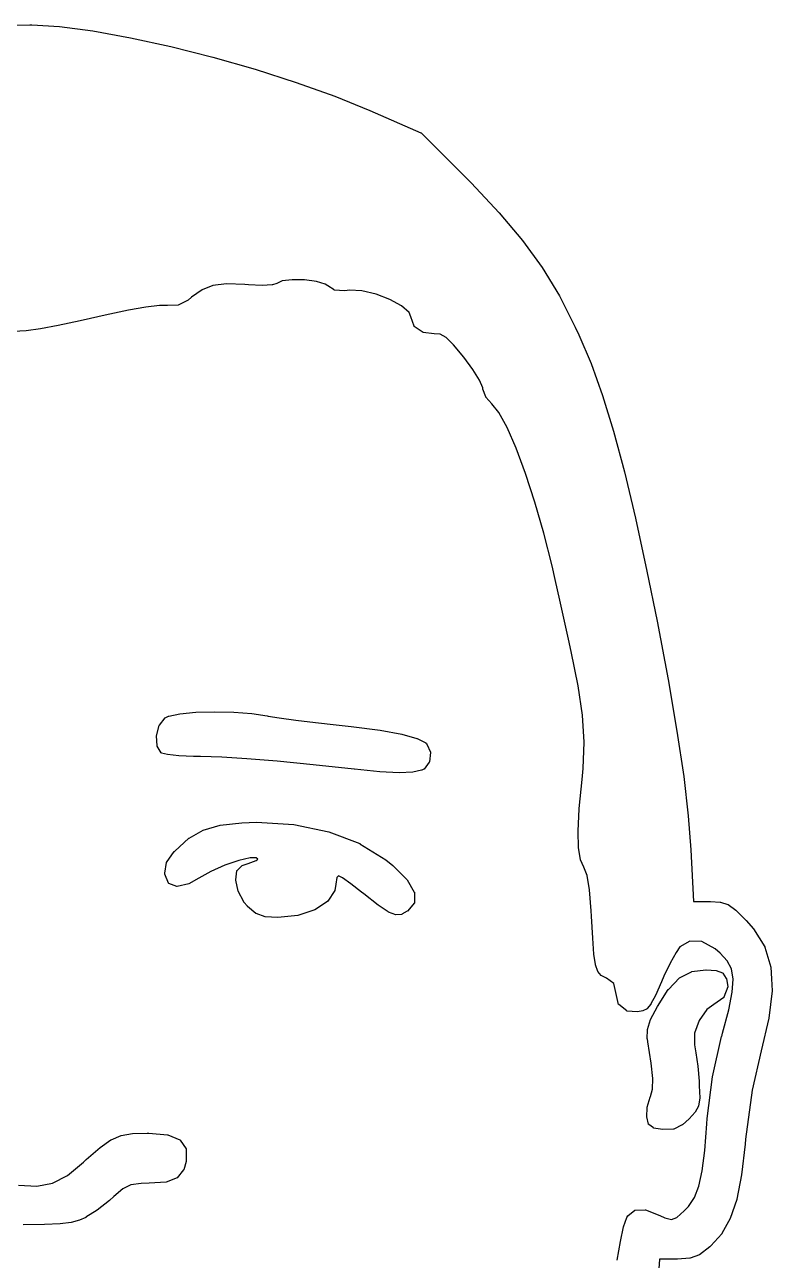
# Model space of a CAD drawing. Extents: x 42 to 258, y -102 to -28.
# Drawn here: x 181.11 to 189.45, y -84.22 to -70.44 of the extents above; entities that cross this region are included whole.
import ezdxf

# ---------------------------------------------------------------- set-up
doc = ezdxf.new("R2010")
doc.units = 0
doc.header["$MEASUREMENT"] = 0
doc.layers.add('BLACK', color=7, linetype='CONTINUOUS')

msp = doc.modelspace()

# ---------------------------------------------------------------- linework, layer by layer
at = {"layer": 'Black'}
for p, q in [((180.833, -70.4456), (181.164, -70.4377)), ((181.164, -70.4377), (181.164, -70.4377)), ((181.164, -70.4377), (181.164, -70.4377)), ((181.164, -70.4377), (181.186, -70.4378)), ((181.186, -70.4378), (181.186, -70.4378)), ((181.186, -70.4378), (181.186, -70.4378)), ((181.186, -70.4378), (181.496, -70.4569)), ((181.496, -70.4569), (181.496, -70.457)), ((181.496, -70.457), (181.497, -70.4569)), ((181.497, -70.4569), (181.868, -70.5065)), ((181.868, -70.5065), (181.869, -70.5065)), ((181.869, -70.5065), (181.869, -70.5065)), ((181.869, -70.5065), (182.287, -70.5828)), ((182.287, -70.5828), (182.287, -70.5828)), ((182.287, -70.5828), (182.287, -70.5828)), ((182.287, -70.5828), (182.738, -70.6821)), ((182.738, -70.6821), (182.738, -70.6821)), ((182.738, -70.6821), (182.738, -70.6821)), ((182.738, -70.6821), (183.206, -70.8007)), ((183.206, -70.8007), (183.206, -70.8007)), ((183.206, -70.8007), (183.206, -70.8007)), ((183.206, -70.8007), (183.677, -70.9349)), ((183.677, -70.9349), (183.677, -70.9349)), ((183.677, -70.9349), (183.677, -70.9349)), ((183.677, -70.9349), (184.135, -71.0809)), ((184.135, -71.0809), (184.136, -71.081)), ((184.136, -71.081), (184.136, -71.081)), ((184.136, -71.081), (184.567, -71.2351)), ((184.567, -71.2351), (184.567, -71.2352)), ((184.567, -71.2352), (184.567, -71.2352)), ((184.567, -71.2352), (184.958, -71.3938)), ((184.958, -71.3938), (184.958, -71.3939)), ((184.958, -71.3939), (184.958, -71.3939)), ((184.958, -71.3939), (185.528, -71.6436)), ((185.528, -71.6436), (185.528, -71.6436)), ((185.528, -71.6436), (185.528, -71.6436)), ((185.528, -71.6436), (185.529, -71.6441)), ((185.529, -71.6441), (185.529, -71.6445)), ((185.529, -71.6445), (185.529, -71.6446)), ((185.529, -71.6446), (185.529, -71.6446)), ((185.529, -71.6446), (186.017, -72.1319)), ((186.017, -72.1319), (186.017, -72.132)), ((186.017, -72.132), (186.017, -72.132)), ((186.017, -72.132), (186.087, -72.2024)), ((186.087, -72.2024), (186.087, -72.2025)), ((186.087, -72.2025), (186.087, -72.2025)), ((186.087, -72.2025), (186.402, -72.535)), ((186.402, -72.535), (186.402, -72.5351)), ((186.402, -72.5351), (186.402, -72.5352)), ((186.402, -72.5352), (186.662, -72.8436)), ((186.662, -72.8436), (186.662, -72.8437)), ((186.662, -72.8437), (186.662, -72.8439)), ((186.662, -72.8439), (186.881, -73.1466)), ((186.881, -73.1466), (186.881, -73.1468)), ((186.881, -73.1468), (186.881, -73.1469)), ((186.881, -73.1469), (187.072, -73.4625)), ((183.98, -73.2943), (183.921, -73.3233)), ((184.093, -73.282), (183.98, -73.2943)), ((184.23, -73.2849), (184.093, -73.282)), ((184.363, -73.3017), (184.23, -73.2849)), ((184.461, -73.3308), (184.363, -73.3017)), ((183.087, -73.3942), (182.97, -73.4781)), ((183.208, -73.3463), (183.087, -73.3942)), ((183.359, -73.3287), (183.208, -73.3463)), ((183.564, -73.3361), (183.359, -73.3287)), ((183.603, -73.3392), (183.564, -73.3361)), ((183.757, -73.3464), (183.603, -73.3392)), ((183.603, -73.3392), (183.603, -73.3392)), ((183.603, -73.3392), (183.603, -73.3392)), ((183.87, -73.3406), (183.757, -73.3464)), ((183.757, -73.3464), (183.757, -73.3463)), ((183.757, -73.3463), (183.757, -73.3464)), ((183.871, -73.3403), (183.87, -73.3404)), ((183.87, -73.3404), (183.87, -73.3406)), ((183.92, -73.3235), (183.871, -73.3403)), ((183.921, -73.3234), (183.92, -73.3235)), ((183.921, -73.3233), (183.921, -73.3234)), ((184.49, -73.3511), (184.461, -73.3308)), ((184.49, -73.3512), (184.49, -73.3511)), ((184.49, -73.3511), (184.49, -73.3511)), ((184.559, -73.3958), (184.49, -73.3512)), ((184.559, -73.3959), (184.559, -73.3958)), ((184.56, -73.3961), (184.559, -73.3959)), ((184.56, -73.3962), (184.56, -73.3961)), ((184.561, -73.3964), (184.56, -73.3962)), ((184.561, -73.3965), (184.561, -73.3964)), ((184.678, -73.4042), (184.561, -73.3965)), ((184.561, -73.3965), (184.561, -73.3965)), ((184.679, -73.4042), (184.678, -73.4042)), ((184.678, -73.4042), (184.678, -73.4042)), ((184.731, -73.3995), (184.679, -73.4042)), ((184.869, -73.4048), (184.731, -73.3995)), ((185.027, -73.4417), (184.869, -73.4048)), ((185.182, -73.5009), (185.027, -73.4417)), ((182.46, -73.5869), (182.267, -73.6198)), ((182.612, -73.5689), (182.46, -73.5869)), ((182.699, -73.5684), (182.612, -73.5689)), ((182.818, -73.5667), (182.699, -73.5684)), ((182.699, -73.5684), (182.699, -73.5684)), ((182.699, -73.5684), (182.699, -73.5684)), ((182.819, -73.5664), (182.818, -73.5666)), ((182.818, -73.5666), (182.818, -73.5666)), ((182.818, -73.5666), (182.818, -73.5667)), ((182.82, -73.5662), (182.819, -73.5663)), ((182.819, -73.5663), (182.819, -73.5664)), ((182.93, -73.5096), (182.82, -73.5661)), ((182.82, -73.5661), (182.82, -73.5662)), ((182.931, -73.5093), (182.93, -73.5096)), ((182.97, -73.4781), (182.931, -73.5091)), ((182.931, -73.5091), (182.931, -73.5093)), ((185.312, -73.5728), (185.182, -73.5009)), ((185.396, -73.6473), (185.312, -73.5728)), ((187.072, -73.4625), (187.072, -73.4626)), ((187.072, -73.4626), (187.072, -73.4628)), ((187.072, -73.4628), (187.25, -73.8096)), ((182.039, -73.6683), (181.727, -73.7396)), ((182.056, -73.6645), (182.039, -73.6683)), ((182.039, -73.6683), (182.039, -73.6683)), ((182.039, -73.6683), (182.039, -73.6683)), ((182.267, -73.6198), (182.056, -73.6645)), ((185.415, -73.6971), (185.396, -73.6473)), ((185.453, -73.801), (185.415, -73.6971)), ((181.124, -73.8504), (180.984, -73.8578)), ((181.125, -73.8503), (181.124, -73.8504)), ((181.285, -73.8292), (181.125, -73.8503)), ((181.125, -73.8503), (181.125, -73.8503)), ((181.48, -73.7928), (181.285, -73.8292)), ((181.285, -73.8292), (181.285, -73.8292)), ((181.285, -73.8292), (181.285, -73.8292)), ((181.481, -73.7928), (181.48, -73.7928)), ((181.48, -73.7928), (181.48, -73.7928)), ((181.727, -73.7397), (181.481, -73.7928)), ((181.727, -73.7396), (181.727, -73.7396)), ((181.727, -73.7396), (181.727, -73.7397)), ((185.453, -73.8016), (185.453, -73.801)), ((185.453, -73.8022), (185.453, -73.8016)), ((185.453, -73.8024), (185.453, -73.8022)), ((185.453, -73.8025), (185.453, -73.8024)), ((185.454, -73.803), (185.453, -73.8025)), ((185.454, -73.8034), (185.454, -73.803)), ((185.552, -73.8696), (185.454, -73.8034)), ((187.25, -73.8096), (187.25, -73.8097)), ((187.25, -73.8097), (187.25, -73.8098)), ((187.25, -73.8098), (187.29, -73.8949)), ((185.552, -73.8697), (185.552, -73.8696)), ((185.553, -73.8699), (185.552, -73.8697)), ((185.553, -73.8701), (185.553, -73.8699)), ((185.554, -73.8703), (185.553, -73.8701)), ((185.554, -73.8704), (185.554, -73.8703)), ((185.554, -73.8703), (185.554, -73.8703)), ((185.674, -73.8849), (185.554, -73.8704)), ((185.674, -73.885), (185.674, -73.8849)), ((185.674, -73.8849), (185.674, -73.8849)), ((185.742, -73.8906), (185.674, -73.885)), ((185.808, -73.9267), (185.742, -73.8906)), ((185.89, -74.0072), (185.808, -73.9267)), ((187.29, -73.8949), (187.29, -73.895)), ((187.29, -73.895), (187.29, -73.8951)), ((187.29, -73.8951), (187.425, -74.2169)), ((186.005, -74.145), (185.89, -74.0072)), ((186.106, -74.2819), (186.005, -74.145)), ((187.425, -74.2169), (187.425, -74.217)), ((187.425, -74.217), (187.425, -74.2171)), ((187.425, -74.2171), (187.553, -74.5722)), ((186.181, -74.4034), (186.106, -74.2819)), ((186.218, -74.4874), (186.181, -74.4034)), ((186.219, -74.4997), (186.218, -74.4874)), ((186.22, -74.5002), (186.219, -74.4997)), ((186.22, -74.5007), (186.22, -74.5002)), ((186.251, -74.5887), (186.22, -74.5007)), ((186.251, -74.5888), (186.251, -74.5887)), ((186.252, -74.5895), (186.251, -74.5888)), ((186.251, -74.5888), (186.251, -74.5888)), ((186.252, -74.5902), (186.252, -74.5895)), ((186.252, -74.5903), (186.252, -74.5902)), ((186.318, -74.6656), (186.252, -74.5903)), ((186.252, -74.5903), (186.252, -74.5903)), ((186.398, -74.7626), (186.318, -74.6656)), ((187.553, -74.5722), (187.553, -74.5723)), ((187.553, -74.5723), (187.553, -74.5725)), ((187.553, -74.5725), (187.677, -74.9711)), ((186.49, -74.9315), (186.398, -74.7626)), ((186.59, -75.1618), (186.49, -74.9315)), ((187.677, -74.9711), (187.677, -74.9712)), ((187.677, -74.9712), (187.677, -74.9713)), ((187.677, -74.9713), (187.799, -75.4237)), ((186.695, -75.4422), (186.59, -75.1618)), ((186.799, -75.7615), (186.695, -75.4422)), ((187.799, -75.4237), (187.799, -75.4238)), ((187.799, -75.4238), (187.799, -75.4239)), ((187.799, -75.4239), (187.922, -75.9403)), ((186.899, -76.1088), (186.799, -75.7615)), ((187.922, -75.9403), (187.922, -75.9403)), ((187.922, -75.9403), (187.922, -75.9404)), ((187.922, -75.9404), (188.049, -76.5309)), ((186.991, -76.473), (186.899, -76.1088)), ((187.025, -76.6244), (186.991, -76.473)), ((188.049, -76.5309), (188.049, -76.531)), ((188.049, -76.531), (188.049, -76.531)), ((188.049, -76.531), (188.162, -77.0883)), ((187.077, -76.857), (187.025, -76.6244)), ((187.128, -77.0891), (187.077, -76.857)), ((187.077, -76.857), (187.077, -76.857)), ((187.077, -76.857), (187.077, -76.857)), ((187.174, -77.2926), (187.128, -77.0891)), ((187.128, -77.0891), (187.128, -77.0891)), ((187.128, -77.0891), (187.128, -77.0891)), ((188.162, -77.0883), (188.162, -77.0883)), ((188.162, -77.0883), (188.162, -77.0884)), ((188.162, -77.0884), (188.285, -77.7396)), ((187.205, -77.4287), (187.174, -77.2926)), ((187.174, -77.2926), (187.174, -77.2926)), ((187.174, -77.2926), (187.174, -77.2926)), ((187.283, -77.8109), (187.205, -77.4287)), ((187.33, -78.1393), (187.283, -77.8109)), ((188.285, -77.7396), (188.285, -77.7396)), ((188.285, -77.7396), (188.285, -77.7397)), ((188.285, -77.7397), (188.384, -78.3166)), ((182.714, -78.1487), (182.839, -78.1228)), ((182.839, -78.1228), (182.84, -78.1227)), ((182.839, -78.1228), (182.839, -78.1228)), ((182.84, -78.1227), (183.016, -78.1064)), ((183.016, -78.1064), (183.223, -78.1002)), ((183.016, -78.1064), (183.016, -78.1064)), ((183.016, -78.1064), (183.016, -78.1064)), ((183.223, -78.1002), (183.223, -78.1002)), ((183.223, -78.1002), (183.223, -78.1002)), ((183.223, -78.1002), (183.439, -78.1043)), ((183.439, -78.1043), (183.439, -78.1043)), ((183.439, -78.1043), (183.439, -78.1043)), ((183.439, -78.1043), (183.642, -78.1193)), ((183.642, -78.1193), (183.642, -78.1193)), ((183.642, -78.1193), (183.643, -78.1193)), ((183.643, -78.1193), (183.812, -78.1455)), ((182.579, -78.3675), (182.609, -78.2524)), ((182.609, -78.2522), (182.61, -78.2516)), ((182.609, -78.2523), (182.609, -78.2522)), ((182.609, -78.2524), (182.609, -78.2523)), ((182.61, -78.2507), (182.674, -78.1679)), ((182.61, -78.2508), (182.61, -78.2507)), ((182.61, -78.2509), (182.61, -78.2508)), ((182.61, -78.2516), (182.61, -78.2509)), ((182.674, -78.1673), (182.675, -78.167)), ((182.674, -78.1676), (182.674, -78.1673)), ((182.674, -78.1679), (182.674, -78.1676)), ((182.675, -78.1666), (182.676, -78.1664)), ((182.675, -78.1667), (182.675, -78.1666)), ((182.675, -78.167), (182.675, -78.1667)), ((182.676, -78.1664), (182.713, -78.149)), ((182.713, -78.149), (182.714, -78.1489)), ((182.714, -78.1489), (182.714, -78.1487)), ((183.812, -78.1455), (183.812, -78.1455)), ((183.812, -78.1455), (183.812, -78.1455)), ((183.812, -78.1455), (183.824, -78.148)), ((183.824, -78.148), (183.948, -78.1689)), ((183.948, -78.1689), (184.131, -78.1944)), ((184.131, -78.1944), (184.35, -78.2214)), ((184.35, -78.2214), (184.581, -78.2469)), ((184.581, -78.2469), (184.581, -78.2469)), ((184.581, -78.2469), (184.75, -78.2653)), ((184.75, -78.2653), (184.75, -78.2653)), ((184.75, -78.2653), (184.75, -78.2653)), ((184.75, -78.2653), (185.072, -78.3075)), ((187.347, -78.4384), (187.33, -78.1393)), ((182.578, -78.369), (182.579, -78.3683)), ((182.584, -78.4816), (182.578, -78.369)), ((182.579, -78.3683), (182.579, -78.3675)), ((185.072, -78.3075), (185.072, -78.3075)), ((185.072, -78.3075), (185.072, -78.3075)), ((185.072, -78.3075), (185.314, -78.3515)), ((185.314, -78.3515), (185.315, -78.3515)), ((185.315, -78.3515), (185.315, -78.3516)), ((185.315, -78.3516), (185.483, -78.3981)), ((185.483, -78.3981), (185.483, -78.3984)), ((185.483, -78.3984), (185.484, -78.3985)), ((185.484, -78.3985), (185.581, -78.4485)), ((188.384, -78.3166), (188.384, -78.3167)), ((188.384, -78.3167), (188.384, -78.3168)), ((188.384, -78.3168), (188.459, -78.8232)), ((182.584, -78.482), (182.584, -78.4816)), ((182.584, -78.4823), (182.584, -78.482)), ((182.585, -78.4828), (182.584, -78.4823)), ((182.585, -78.4833), (182.585, -78.4828)), ((182.585, -78.4836), (182.585, -78.4833)), ((182.585, -78.4839), (182.585, -78.4836)), ((182.631, -78.5594), (182.585, -78.4839)), ((185.581, -78.4485), (185.582, -78.449)), ((185.582, -78.449), (185.582, -78.4493)), ((185.582, -78.4493), (185.593, -78.4597)), ((185.593, -78.4597), (185.593, -78.4598)), ((185.593, -78.4598), (185.593, -78.4599)), ((185.593, -78.4599), (185.594, -78.4605)), ((185.594, -78.4605), (185.594, -78.4611)), ((185.594, -78.4611), (185.594, -78.4612)), ((185.594, -78.4612), (185.594, -78.4614)), ((185.594, -78.4614), (185.633, -78.5527)), ((187.337, -78.7324), (187.347, -78.4384)), ((182.631, -78.5596), (182.631, -78.5594)), ((182.631, -78.5598), (182.631, -78.5596)), ((182.632, -78.5602), (182.631, -78.5598)), ((182.632, -78.5607), (182.632, -78.5602)), ((182.633, -78.5608), (182.632, -78.5607)), ((182.633, -78.561), (182.633, -78.5608)), ((182.634, -78.5618), (182.633, -78.561)), ((182.635, -78.5621), (182.634, -78.5618)), ((182.635, -78.5624), (182.635, -78.5621)), ((182.699, -78.5782), (182.635, -78.5624)), ((182.7, -78.5782), (182.699, -78.5782)), ((182.7, -78.5783), (182.7, -78.5782)), ((182.826, -78.5912), (182.7, -78.5783)), ((182.992, -78.5993), (182.826, -78.5912)), ((182.826, -78.5912), (182.826, -78.5912)), ((182.826, -78.5912), (182.826, -78.5912)), ((183.07, -78.6008), (182.992, -78.5993)), ((182.992, -78.5993), (182.992, -78.5993)), ((182.992, -78.5993), (182.992, -78.5993)), ((183.306, -78.6078), (183.07, -78.6008)), ((183.587, -78.6248), (183.306, -78.6078)), ((183.925, -78.6526), (183.587, -78.6248)), ((184.327, -78.692), (183.925, -78.6526)), ((185.621, -78.6632), (185.562, -78.7397)), ((185.622, -78.6607), (185.621, -78.6612)), ((185.621, -78.6612), (185.621, -78.6617)), ((185.621, -78.6617), (185.621, -78.662)), ((185.621, -78.662), (185.621, -78.6624)), ((185.621, -78.6624), (185.621, -78.6628)), ((185.621, -78.6628), (185.621, -78.6632)), ((185.633, -78.5552), (185.622, -78.6607)), ((185.633, -78.5527), (185.633, -78.5531)), ((185.633, -78.5531), (185.633, -78.5535)), ((185.633, -78.5535), (185.633, -78.5539)), ((185.633, -78.5539), (185.633, -78.5544)), ((185.633, -78.5544), (185.633, -78.5548)), ((185.633, -78.5548), (185.633, -78.5552)), ((184.784, -78.7416), (184.327, -78.692)), ((184.785, -78.7416), (184.784, -78.7416)), ((184.784, -78.7416), (184.784, -78.7416)), ((185.071, -78.7697), (184.785, -78.7416)), ((185.284, -78.781), (185.071, -78.7697)), ((185.071, -78.7697), (185.071, -78.7697)), ((185.071, -78.7697), (185.071, -78.7697)), ((185.285, -78.781), (185.284, -78.781)), ((185.284, -78.781), (185.284, -78.781)), ((185.436, -78.7754), (185.285, -78.781)), ((185.535, -78.7528), (185.436, -78.7753)), ((185.436, -78.7753), (185.436, -78.7753)), ((185.436, -78.7753), (185.436, -78.7754)), ((185.536, -78.7526), (185.535, -78.7528)), ((185.56, -78.7411), (185.536, -78.7525)), ((185.536, -78.7525), (185.536, -78.7526)), ((185.561, -78.7404), (185.56, -78.7408)), ((185.56, -78.7408), (185.56, -78.7409)), ((185.56, -78.7409), (185.56, -78.7411)), ((185.562, -78.7397), (185.561, -78.7399)), ((185.561, -78.7399), (185.561, -78.7401)), ((185.561, -78.7401), (185.561, -78.7404)), ((187.325, -78.8576), (187.337, -78.7324)), ((188.459, -78.8232), (188.459, -78.8232)), ((188.459, -78.8232), (188.459, -78.8233)), ((188.459, -78.8233), (188.51, -79.2628)), ((187.294, -79.1811), (187.325, -78.8576)), ((187.281, -79.4312), (187.294, -79.1813)), ((187.294, -79.1812), (187.294, -79.1811)), ((187.294, -79.1813), (187.294, -79.1812)), ((183.1, -79.4192), (183.287, -79.3656)), ((183.287, -79.3656), (183.288, -79.3654)), ((183.287, -79.3656), (183.287, -79.3656)), ((183.288, -79.3654), (183.531, -79.3385)), ((183.531, -79.3385), (183.693, -79.3327)), ((183.531, -79.3385), (183.531, -79.3385)), ((183.531, -79.3385), (183.531, -79.3385)), ((183.693, -79.3327), (183.694, -79.3327)), ((183.693, -79.3327), (183.693, -79.3327)), ((183.694, -79.3327), (184.11, -79.3578)), ((184.11, -79.3578), (184.11, -79.3579)), ((184.11, -79.3579), (184.111, -79.3579)), ((184.111, -79.3579), (184.5, -79.4387)), ((188.51, -79.2628), (188.51, -79.2629)), ((188.51, -79.2629), (188.51, -79.263)), ((188.51, -79.263), (188.539, -79.6392)), ((182.784, -79.6536), (182.94, -79.512)), ((182.94, -79.512), (182.941, -79.5117)), ((182.941, -79.5114), (183.099, -79.4196)), ((182.941, -79.5117), (182.941, -79.5114)), ((183.099, -79.4194), (183.1, -79.4192)), ((183.099, -79.4196), (183.099, -79.4194)), ((184.5, -79.4387), (184.5, -79.4389)), ((184.5, -79.4389), (184.501, -79.439)), ((184.501, -79.439), (184.848, -79.5716)), ((187.281, -79.4314), (187.281, -79.4312)), ((187.281, -79.4316), (187.281, -79.4314)), ((187.285, -79.6175), (187.281, -79.4316)), ((184.848, -79.5716), (184.848, -79.5718)), ((184.848, -79.5718), (184.848, -79.572)), ((184.848, -79.572), (185.138, -79.7526)), ((187.285, -79.6178), (187.285, -79.6175)), ((187.285, -79.6182), (187.285, -79.6178)), ((187.306, -79.7494), (187.285, -79.6182)), ((188.539, -79.6392), (188.539, -79.6393)), ((188.539, -79.6393), (188.539, -79.6393)), ((188.539, -79.6393), (188.568, -80.2167)), ((182.67, -79.8994), (182.689, -79.7825)), ((182.689, -79.7825), (182.69, -79.7823)), ((182.69, -79.7804), (182.777, -79.6606)), ((182.69, -79.7807), (182.69, -79.7804)), ((182.69, -79.7809), (182.69, -79.7807)), ((182.69, -79.7815), (182.69, -79.7809)), ((182.69, -79.782), (182.69, -79.7815)), ((182.69, -79.7823), (182.69, -79.782)), ((182.777, -79.6606), (182.778, -79.6603)), ((182.778, -79.6601), (182.784, -79.6538)), ((182.778, -79.6603), (182.778, -79.6601)), ((182.784, -79.6537), (182.784, -79.6536)), ((182.784, -79.6538), (182.784, -79.6537)), ((183.496, -79.759), (183.341, -79.8125)), ((183.622, -79.7296), (183.496, -79.759)), ((183.6, -79.7924), (183.689, -79.7598)), ((183.691, -79.7307), (183.622, -79.7296)), ((183.689, -79.7598), (183.71, -79.7432)), ((183.71, -79.7432), (183.691, -79.7307)), ((185.138, -79.7526), (185.138, -79.7528)), ((185.138, -79.7528), (185.138, -79.7529)), ((185.138, -79.7529), (185.213, -79.8143)), ((187.307, -79.75), (187.306, -79.7494)), ((187.307, -79.7506), (187.307, -79.75)), ((187.344, -79.8332), (187.307, -79.7506)), ((182.67, -79.9), (182.67, -79.8994)), ((182.67, -79.9007), (182.67, -79.9)), ((182.671, -79.9104), (182.67, -79.9007)), ((182.671, -79.9111), (182.671, -79.9104)), ((182.671, -79.9118), (182.671, -79.9111)), ((182.712, -80.0124), (182.671, -79.9118)), ((183.185, -79.8812), (183.051, -79.9565)), ((183.341, -79.8125), (183.185, -79.8812)), ((183.463, -79.9754), (183.476, -79.8733)), ((183.476, -79.8717), (183.477, -79.8711)), ((183.476, -79.8718), (183.476, -79.8717)), ((183.476, -79.8719), (183.476, -79.8718)), ((183.476, -79.8726), (183.476, -79.8719)), ((183.476, -79.8733), (183.476, -79.8726)), ((183.477, -79.8704), (183.533, -79.8146)), ((183.477, -79.8711), (183.477, -79.8704)), ((183.533, -79.8142), (183.534, -79.814)), ((183.533, -79.8145), (183.533, -79.8142)), ((183.533, -79.8146), (183.533, -79.8145)), ((183.534, -79.8136), (183.535, -79.8134)), ((183.534, -79.814), (183.534, -79.8136)), ((183.534, -79.8136), (183.534, -79.8136)), ((183.535, -79.8134), (183.6, -79.7924)), ((185.213, -79.8143), (185.213, -79.8144)), ((185.213, -79.8144), (185.213, -79.8146)), ((185.213, -79.8146), (185.373, -79.9751)), ((187.381, -79.9251), (187.344, -79.8332)), ((187.409, -80.0852), (187.381, -79.9251)), ((182.713, -80.0126), (182.712, -80.0124)), ((182.713, -80.0129), (182.713, -80.0126)), ((182.713, -80.0134), (182.713, -80.0129)), ((182.713, -80.0139), (182.713, -80.0134)), ((182.714, -80.014), (182.713, -80.0139)), ((182.714, -80.0142), (182.714, -80.014)), ((182.714, -80.0146), (182.714, -80.0142)), ((182.715, -80.0149), (182.714, -80.0146)), ((182.715, -80.015), (182.715, -80.0149)), ((182.715, -80.0152), (182.715, -80.015)), ((182.804, -80.0504), (182.715, -80.0152)), ((182.805, -80.0505), (182.804, -80.0504)), ((182.806, -80.0507), (182.805, -80.0505)), ((182.807, -80.0506), (182.806, -80.0507)), ((182.806, -80.0507), (182.806, -80.0507)), ((182.806, -80.0507), (182.806, -80.0507)), ((182.937, -80.0196), (182.807, -80.0506)), ((182.807, -80.0506), (182.807, -80.0506)), ((182.938, -80.0191), (182.937, -80.0194)), ((182.937, -80.0194), (182.937, -80.0196)), ((183.051, -79.9565), (182.938, -80.0191)), ((183.051, -79.9565), (183.051, -79.9565)), ((183.051, -79.9565), (183.051, -79.9565)), ((183.463, -79.9762), (183.463, -79.9754)), ((183.463, -79.977), (183.463, -79.9762)), ((183.489, -80.1005), (183.463, -79.977)), ((184.578, -80.0246), (184.567, -80.0938)), ((184.59, -79.9501), (184.578, -80.0246)), ((184.578, -80.0246), (184.578, -80.0246)), ((184.608, -79.9315), (184.59, -79.9501)), ((184.652, -79.9545), (184.608, -79.9315)), ((184.745, -80.0199), (184.652, -79.9545)), ((184.866, -80.1133), (184.745, -80.0199)), ((185.373, -79.9751), (185.374, -79.9756)), ((185.374, -79.9756), (185.374, -79.9761)), ((185.374, -79.9761), (185.454, -80.1127)), ((183.489, -80.1011), (183.489, -80.1005)), ((183.489, -80.1017), (183.489, -80.1011)), ((183.551, -80.2217), (183.489, -80.1017)), ((184.566, -80.0957), (184.488, -80.214)), ((184.567, -80.0948), (184.566, -80.0954)), ((184.566, -80.0954), (184.566, -80.0956)), ((184.566, -80.0956), (184.566, -80.0957)), ((184.567, -80.0938), (184.567, -80.094)), ((184.567, -80.094), (184.567, -80.0941)), ((184.567, -80.0941), (184.567, -80.0948)), ((184.89, -80.1324), (184.866, -80.1133)), ((185.051, -80.2579), (184.89, -80.1324)), ((184.89, -80.1324), (184.89, -80.1324)), ((184.89, -80.1324), (184.89, -80.1324)), ((185.454, -80.1127), (185.455, -80.1132)), ((185.455, -80.1132), (185.455, -80.1135)), ((185.455, -80.1135), (185.455, -80.114)), ((185.455, -80.114), (185.455, -80.1144)), ((185.455, -80.1144), (185.455, -80.1148)), ((185.455, -80.1148), (185.455, -80.1152)), ((185.455, -80.1152), (185.456, -80.2293)), ((187.428, -80.3213), (187.409, -80.0852)), ((183.552, -80.2221), (183.551, -80.2217)), ((183.552, -80.2226), (183.552, -80.2221)), ((183.593, -80.2705), (183.552, -80.2226)), ((183.593, -80.2708), (183.593, -80.2705)), ((183.593, -80.2711), (183.593, -80.2708)), ((183.687, -80.3496), (183.593, -80.2711)), ((184.345, -80.3104), (184.156, -80.3731)), ((184.346, -80.3101), (184.345, -80.3104)), ((184.487, -80.2153), (184.346, -80.3098)), ((184.346, -80.3098), (184.346, -80.3101)), ((184.488, -80.2141), (184.487, -80.2147)), ((184.487, -80.2147), (184.487, -80.2152)), ((184.487, -80.2152), (184.487, -80.2153)), ((184.487, -80.2153), (184.487, -80.2153)), ((184.488, -80.214), (184.488, -80.214)), ((184.488, -80.214), (184.488, -80.2141)), ((185.051, -80.2581), (185.051, -80.2579)), ((185.051, -80.2579), (185.051, -80.2579)), ((185.164, -80.3334), (185.051, -80.2581)), ((185.164, -80.3336), (185.164, -80.3334)), ((185.165, -80.3339), (185.164, -80.3336)), ((185.246, -80.3654), (185.165, -80.3339)), ((185.375, -80.3263), (185.316, -80.3592)), ((185.376, -80.3257), (185.375, -80.3262)), ((185.375, -80.3262), (185.375, -80.3263)), ((185.375, -80.3263), (185.375, -80.3263)), ((185.377, -80.3252), (185.376, -80.3257)), ((185.455, -80.2325), (185.377, -80.3251)), ((185.377, -80.3251), (185.377, -80.3252)), ((185.377, -80.3252), (185.377, -80.3252)), ((185.456, -80.231), (185.455, -80.2318)), ((185.455, -80.2318), (185.455, -80.2325)), ((185.455, -80.2325), (185.455, -80.2325)), ((185.455, -80.2325), (185.455, -80.2325)), ((185.456, -80.2293), (185.456, -80.2293)), ((185.456, -80.2293), (185.456, -80.2293)), ((185.456, -80.2293), (185.456, -80.2302)), ((185.456, -80.2302), (185.456, -80.231)), ((185.456, -80.231), (185.456, -80.231)), ((185.456, -80.231), (185.456, -80.231)), ((187.431, -80.3806), (187.428, -80.3213)), ((188.568, -80.2167), (188.757, -80.2167)), ((188.757, -80.2167), (188.757, -80.2167)), ((188.757, -80.2167), (188.757, -80.2167)), ((188.757, -80.2167), (188.867, -80.2226)), ((188.867, -80.2226), (188.868, -80.2228)), ((188.868, -80.2228), (188.868, -80.2229)), ((188.868, -80.2229), (188.952, -80.2501)), ((188.952, -80.2501), (188.953, -80.2505)), ((188.953, -80.2505), (188.954, -80.2508)), ((188.954, -80.2508), (189.039, -80.3136)), ((189.039, -80.3136), (189.04, -80.3139)), ((189.04, -80.3139), (189.04, -80.3141)), ((189.04, -80.3141), (189.154, -80.4267)), ((183.688, -80.3501), (183.687, -80.3496)), ((183.689, -80.3505), (183.688, -80.3501)), ((183.789, -80.3869), (183.689, -80.3505)), ((183.789, -80.387), (183.789, -80.3869)), ((183.79, -80.3872), (183.789, -80.387)), ((183.932, -80.396), (183.79, -80.3872)), ((183.933, -80.396), (183.932, -80.3959)), ((183.932, -80.3959), (183.932, -80.396)), ((184.155, -80.3733), (183.933, -80.396)), ((184.156, -80.3731), (184.155, -80.3733)), ((184.156, -80.3731), (184.156, -80.3731)), ((185.247, -80.3656), (185.246, -80.3654)), ((185.246, -80.3654), (185.246, -80.3654)), ((185.248, -80.3657), (185.247, -80.3656)), ((185.247, -80.3656), (185.247, -80.3656)), ((185.314, -80.3598), (185.248, -80.3657)), ((185.248, -80.3657), (185.248, -80.3657)), ((185.248, -80.3657), (185.248, -80.3657)), ((185.315, -80.3595), (185.314, -80.3597)), ((185.314, -80.3597), (185.314, -80.3597)), ((185.314, -80.3597), (185.314, -80.3598)), ((185.316, -80.3593), (185.315, -80.3595)), ((185.316, -80.3592), (185.316, -80.3592)), ((185.316, -80.3592), (185.316, -80.3593)), ((187.444, -80.6269), (187.431, -80.3806)), ((187.431, -80.3806), (187.431, -80.3806)), ((189.154, -80.4267), (189.154, -80.4268)), ((189.154, -80.4268), (189.154, -80.4269)), ((189.154, -80.4269), (189.237, -80.5212)), ((189.237, -80.5212), (189.237, -80.5216)), ((189.237, -80.5216), (189.237, -80.5219)), ((189.237, -80.5219), (189.362, -80.7231)), ((187.444, -80.627), (187.444, -80.6269)), ((187.444, -80.6271), (187.444, -80.627)), ((187.457, -80.8024), (187.444, -80.6271)), ((188.417, -80.724), (188.374, -80.7852)), ((188.526, -80.6572), (188.417, -80.724)), ((188.66, -80.664), (188.526, -80.6572)), ((188.808, -80.7435), (188.66, -80.664)), ((188.864, -80.7912), (188.808, -80.7435)), ((189.362, -80.7231), (189.362, -80.7237)), ((189.362, -80.7237), (189.362, -80.7242)), ((189.362, -80.7242), (189.432, -80.9496)), ((187.457, -80.8025), (187.457, -80.8024)), ((187.457, -80.8027), (187.457, -80.8025)), ((187.475, -80.9206), (187.457, -80.8027)), ((188.374, -80.7852), (188.307, -80.906)), ((188.942, -80.8777), (188.864, -80.7912)), ((188.991, -80.9694), (188.942, -80.8777)), ((187.476, -80.921), (187.475, -80.9206)), ((187.476, -80.9215), (187.476, -80.921)), ((187.501, -80.9955), (187.476, -80.9215)), ((187.501, -80.9963), (187.501, -80.9955)), ((187.501, -80.9955), (187.501, -80.9955)), ((187.501, -80.9955), (187.501, -80.9955)), ((187.502, -80.997), (187.501, -80.9963)), ((187.502, -80.9971), (187.502, -80.997)), ((187.502, -80.997), (187.502, -80.997)), ((187.538, -81.0409), (187.502, -80.9971)), ((188.307, -80.906), (188.239, -81.0504)), ((188.412, -81.0682), (188.546, -80.9995)), ((188.546, -80.9995), (188.547, -80.9993)), ((188.547, -80.9993), (188.548, -80.999)), ((188.548, -80.999), (188.707, -80.9787)), ((188.707, -80.9787), (188.708, -80.9787)), ((188.708, -80.9787), (188.708, -80.9787)), ((188.708, -80.9787), (188.82, -80.9846)), ((188.82, -80.9846), (188.821, -80.9848)), ((188.821, -80.9848), (188.822, -80.9849)), ((188.822, -80.9849), (188.893, -81.0128)), ((188.893, -81.0128), (188.894, -81.0132)), ((188.894, -81.0132), (188.895, -81.0135)), ((188.895, -81.0135), (188.895, -81.0136)), ((188.895, -81.0136), (188.895, -81.0137)), ((188.895, -81.0137), (188.895, -81.0143)), ((188.895, -81.0143), (188.896, -81.0148)), ((188.896, -81.0148), (188.934, -81.0763)), ((189.01, -81.0812), (188.991, -80.9694)), ((189.432, -80.9496), (189.432, -80.9502)), ((189.432, -80.9502), (189.432, -80.9508)), ((189.432, -80.9508), (189.44, -81.0807)), ((187.538, -81.041), (187.538, -81.0409)), ((187.538, -81.0415), (187.538, -81.041)), ((187.538, -81.041), (187.538, -81.041)), ((187.539, -81.042), (187.538, -81.0415)), ((187.539, -81.0421), (187.539, -81.042)), ((187.589, -81.0694), (187.539, -81.0421)), ((187.539, -81.0421), (187.539, -81.0421)), ((187.59, -81.0695), (187.589, -81.0694)), ((187.59, -81.0696), (187.59, -81.0695)), ((187.599, -81.0732), (187.59, -81.0696)), ((187.678, -81.1294), (187.599, -81.0732)), ((187.701, -81.2305), (187.678, -81.1294)), ((188.212, -81.1119), (188.144, -81.2647)), ((188.239, -81.0504), (188.212, -81.1119)), ((188.212, -81.1119), (188.212, -81.1119)), ((188.212, -81.1119), (188.212, -81.1119)), ((188.288, -81.1976), (188.411, -81.0691)), ((188.411, -81.0691), (188.412, -81.0686)), ((188.412, -81.0686), (188.412, -81.0682)), ((188.934, -81.0763), (188.934, -81.0764)), ((188.934, -81.0764), (188.934, -81.0764)), ((188.934, -81.0764), (188.935, -81.0772)), ((188.935, -81.0772), (188.935, -81.0779)), ((188.935, -81.0779), (188.935, -81.078)), ((188.935, -81.078), (188.935, -81.0781)), ((188.935, -81.0781), (188.95, -81.1661)), ((188.95, -81.1661), (188.95, -81.1665)), ((188.95, -81.1665), (188.95, -81.167)), ((188.95, -81.167), (188.95, -81.1674)), ((188.95, -81.1674), (188.95, -81.1679)), ((189, -81.2281), (189.01, -81.0812)), ((189.44, -81.0807), (189.447, -81.2114)), ((187.701, -81.2314), (187.701, -81.2305)), ((187.701, -81.232), (187.701, -81.2314)), ((187.701, -81.2326), (187.701, -81.232)), ((187.732, -81.3639), (187.701, -81.2326)), ((188.143, -81.2649), (188.094, -81.3595)), ((188.144, -81.2647), (188.143, -81.2648)), ((188.143, -81.2648), (188.143, -81.2649)), ((188.166, -81.3865), (188.287, -81.1984)), ((188.287, -81.198), (188.288, -81.1976)), ((188.287, -81.1984), (188.287, -81.198)), ((188.906, -81.2869), (188.796, -81.3663)), ((188.907, -81.2861), (188.906, -81.2865)), ((188.906, -81.2865), (188.906, -81.2869)), ((188.95, -81.1687), (188.907, -81.2846)), ((188.907, -81.2846), (188.907, -81.2851)), ((188.907, -81.2851), (188.907, -81.2856)), ((188.907, -81.2856), (188.907, -81.2858)), ((188.907, -81.2858), (188.907, -81.2861)), ((188.95, -81.1679), (188.95, -81.1683)), ((188.95, -81.1683), (188.95, -81.1687)), ((188.961, -81.4246), (189, -81.2281)), ((189.447, -81.2123), (189.41, -81.519)), ((189.447, -81.2114), (189.447, -81.2118)), ((189.447, -81.2118), (189.447, -81.2123)), ((187.732, -81.3646), (187.732, -81.3639)), ((187.733, -81.3653), (187.732, -81.3646)), ((187.733, -81.3654), (187.733, -81.3653)), ((187.733, -81.3655), (187.733, -81.3654)), ((187.733, -81.366), (187.733, -81.3655)), ((187.734, -81.3666), (187.733, -81.366)), ((187.823, -81.4372), (187.734, -81.3666)), ((187.823, -81.4375), (187.823, -81.4372)), ((187.824, -81.4378), (187.823, -81.4375)), ((187.824, -81.4379), (187.824, -81.4378)), ((187.824, -81.438), (187.824, -81.4379)), ((187.825, -81.4381), (187.824, -81.438)), ((187.825, -81.4382), (187.825, -81.4381)), ((187.942, -81.4468), (187.825, -81.4382)), ((188.003, -81.4367), (187.943, -81.4467)), ((188.004, -81.4365), (188.003, -81.4367)), ((188.05, -81.413), (188.004, -81.4363)), ((188.004, -81.4363), (188.004, -81.4365)), ((188.051, -81.412), (188.05, -81.4124)), ((188.05, -81.4124), (188.05, -81.4129)), ((188.05, -81.4129), (188.05, -81.4129)), ((188.05, -81.4129), (188.05, -81.413)), ((188.093, -81.3603), (188.051, -81.4117)), ((188.051, -81.4117), (188.051, -81.4119)), ((188.051, -81.4119), (188.051, -81.412)), ((188.089, -81.5334), (188.165, -81.3869)), ((188.094, -81.3595), (188.093, -81.3599)), ((188.093, -81.3599), (188.093, -81.3603)), ((188.165, -81.3867), (188.166, -81.3865)), ((188.165, -81.3869), (188.165, -81.3867)), ((188.715, -81.423), (188.63, -81.5426)), ((188.796, -81.3664), (188.715, -81.423)), ((188.796, -81.3663), (188.796, -81.3664)), ((188.796, -81.3664), (188.796, -81.3664)), ((188.893, -81.6848), (188.961, -81.4246)), ((187.943, -81.4467), (187.942, -81.4468)), ((187.943, -81.4467), (187.943, -81.4467)), ((188.054, -81.6433), (188.089, -81.5342)), ((188.089, -81.5338), (188.089, -81.5334)), ((188.089, -81.5342), (188.089, -81.5338)), ((188.63, -81.5426), (188.579, -81.6852)), ((189.41, -81.5196), (189.322, -81.8835)), ((189.41, -81.519), (189.41, -81.5193)), ((189.41, -81.5193), (189.41, -81.5196)), ((188.053, -81.7472), (188.054, -81.6448)), ((188.054, -81.6441), (188.054, -81.6433)), ((188.054, -81.6448), (188.054, -81.6441)), ((188.579, -81.6852), (188.578, -81.8169)), ((188.883, -81.7232), (188.893, -81.6848)), ((188.054, -81.7476), (188.053, -81.7472)), ((188.054, -81.748), (188.054, -81.7476)), ((188.058, -81.7804), (188.054, -81.748)), ((188.097, -82.0197), (188.058, -81.7804)), ((188.058, -81.7804), (188.058, -81.7804)), ((188.058, -81.7804), (188.058, -81.7804)), ((188.578, -81.8169), (188.595, -81.9046)), ((188.78, -82.172), (188.882, -81.7234)), ((188.882, -81.7234), (188.883, -81.7233)), ((188.883, -81.7233), (188.883, -81.7232)), ((188.595, -81.9046), (188.595, -81.9048)), ((188.595, -81.9048), (188.595, -81.9049)), ((188.595, -81.9049), (188.615, -82.0542)), ((189.322, -81.8835), (189.221, -82.3225)), ((188.114, -82.1914), (188.097, -82.0197)), ((188.615, -82.0542), (188.615, -82.0543)), ((188.615, -82.0543), (188.615, -82.0544)), ((188.615, -82.0544), (188.63, -82.2213)), ((188.11, -82.3102), (188.114, -82.1914)), ((188.63, -82.2213), (188.63, -82.2213)), ((188.63, -82.2213), (188.63, -82.2214)), ((188.63, -82.2214), (188.633, -82.2711)), ((188.722, -82.6376), (188.78, -82.1725)), ((188.78, -82.1723), (188.78, -82.172)), ((188.78, -82.1725), (188.78, -82.1723)), ((188.05, -82.5118), (188.083, -82.3983)), ((188.083, -82.3983), (188.084, -82.3978)), ((188.084, -82.3974), (188.087, -82.391)), ((188.084, -82.3978), (188.084, -82.3974)), ((188.087, -82.391), (188.11, -82.3102)), ((188.633, -82.2711), (188.633, -82.2712)), ((188.633, -82.2712), (188.633, -82.2713)), ((188.633, -82.2713), (188.638, -82.4077)), ((189.221, -82.3225), (189.15, -82.868)), ((188.047, -82.6171), (188.05, -82.5131)), ((188.05, -82.5125), (188.05, -82.5118)), ((188.05, -82.5131), (188.05, -82.5125)), ((188.625, -82.498), (188.588, -82.5651)), ((188.638, -82.4086), (188.625, -82.4963)), ((188.625, -82.4963), (188.625, -82.4963)), ((188.625, -82.4963), (188.625, -82.4964)), ((188.625, -82.4964), (188.625, -82.4971)), ((188.625, -82.4971), (188.625, -82.4979)), ((188.625, -82.4979), (188.625, -82.498)), ((188.625, -82.498), (188.625, -82.498)), ((188.638, -82.4077), (188.638, -82.4081)), ((188.638, -82.4081), (188.638, -82.4086)), ((188.047, -82.6177), (188.047, -82.6171)), ((188.047, -82.6184), (188.047, -82.6177)), ((188.067, -82.701), (188.047, -82.6184)), ((188.518, -82.6408), (188.444, -82.7069)), ((188.587, -82.5661), (188.518, -82.6405)), ((188.518, -82.6405), (188.518, -82.6406)), ((188.518, -82.6406), (188.518, -82.6408)), ((188.588, -82.5651), (188.587, -82.5656)), ((188.587, -82.5656), (188.587, -82.5661)), ((188.718, -82.6978), (188.722, -82.6378)), ((188.722, -82.6377), (188.722, -82.6376)), ((188.722, -82.6378), (188.722, -82.6377)), ((182.184, -82.825), (182.31, -82.8038)), ((182.31, -82.8038), (182.311, -82.8038)), ((182.311, -82.8037), (182.475, -82.799)), ((182.311, -82.8038), (182.311, -82.8037)), ((182.475, -82.799), (182.475, -82.799)), ((182.475, -82.799), (182.475, -82.799)), ((182.475, -82.799), (182.491, -82.7991)), ((182.491, -82.7991), (182.491, -82.7991)), ((182.491, -82.7991), (182.492, -82.7991)), ((182.492, -82.7991), (182.702, -82.8189)), ((182.702, -82.8189), (182.703, -82.8191)), ((182.703, -82.8191), (182.703, -82.8192)), ((182.703, -82.8192), (182.84, -82.8759)), ((188.067, -82.7023), (188.067, -82.701)), ((188.068, -82.7026), (188.067, -82.7023)), ((188.069, -82.7039), (188.068, -82.7026)), ((188.121, -82.7426), (188.069, -82.7039)), ((188.121, -82.7427), (188.121, -82.7426)), ((188.122, -82.7429), (188.121, -82.7427)), ((188.122, -82.7431), (188.122, -82.7429)), ((188.123, -82.7433), (188.122, -82.7431)), ((188.123, -82.7434), (188.123, -82.7433)), ((188.123, -82.7435), (188.123, -82.7434)), ((188.225, -82.7586), (188.123, -82.7435)), ((188.345, -82.7549), (188.225, -82.7587)), ((188.225, -82.7587), (188.225, -82.7586)), ((188.225, -82.7586), (188.225, -82.7586)), ((188.346, -82.7548), (188.345, -82.7549)), ((188.347, -82.7545), (188.346, -82.7547)), ((188.346, -82.7547), (188.346, -82.7549)), ((188.346, -82.7549), (188.346, -82.7548)), ((188.443, -82.7077), (188.347, -82.7544)), ((188.347, -82.7544), (188.347, -82.7544)), ((188.347, -82.7544), (188.347, -82.7545)), ((188.444, -82.7073), (188.443, -82.7077)), ((188.444, -82.7069), (188.444, -82.7073)), ((188.694, -82.9953), (188.718, -82.6978)), ((188.718, -82.6978), (188.718, -82.6978)), ((181.949, -82.9601), (182.07, -82.8742)), ((182.07, -82.8739), (182.071, -82.8736)), ((182.07, -82.8742), (182.07, -82.8739)), ((182.071, -82.8736), (182.183, -82.8254)), ((182.183, -82.8252), (182.184, -82.825)), ((182.183, -82.8254), (182.183, -82.8252)), ((182.84, -82.8759), (182.84, -82.8762)), ((182.84, -82.8762), (182.841, -82.8765)), ((182.841, -82.8765), (182.841, -82.8767)), ((182.841, -82.8767), (182.841, -82.8769)), ((182.841, -82.8769), (182.842, -82.8773)), ((182.842, -82.8773), (182.842, -82.8777)), ((182.842, -82.8777), (182.909, -82.974)), ((189.145, -82.9247), (189.105, -83.2663)), ((189.15, -82.868), (189.145, -82.9245)), ((189.145, -82.9245), (189.145, -82.9246)), ((189.145, -82.9246), (189.145, -82.9247)), ((181.765, -83.1223), (181.795, -83.0947)), ((181.795, -83.0946), (181.948, -82.9604)), ((181.795, -83.0947), (181.795, -83.0946)), ((181.795, -83.0946), (181.795, -83.0946)), ((181.948, -82.9604), (181.949, -82.9603)), ((181.949, -82.9603), (181.949, -82.9601)), ((182.909, -82.974), (182.909, -82.9746)), ((182.909, -82.9746), (182.909, -82.9751)), ((182.909, -82.9751), (182.909, -82.9753)), ((182.909, -82.9753), (182.909, -82.9756)), ((182.909, -82.9756), (182.909, -82.9762)), ((182.909, -82.9762), (182.91, -82.9768)), ((182.91, -82.9768), (182.91, -83.1153)), ((188.665, -83.222), (188.694, -82.9953)), ((181.584, -83.2709), (181.765, -83.1223)), ((182.881, -83.2103), (182.81, -83.298)), ((182.882, -83.2094), (182.881, -83.2101)), ((182.881, -83.2101), (182.881, -83.2102)), ((182.881, -83.2102), (182.881, -83.2103)), ((182.91, -83.1168), (182.882, -83.2086)), ((182.882, -83.2086), (182.882, -83.2086)), ((182.882, -83.2086), (182.882, -83.2087)), ((182.882, -83.2087), (182.882, -83.2094)), ((182.91, -83.1153), (182.91, -83.116)), ((182.91, -83.116), (182.91, -83.1168)), ((188.628, -83.3918), (188.665, -83.222)), ((181.244, -83.3899), (181.419, -83.3567)), ((181.419, -83.3567), (181.584, -83.2709)), ((182.408, -83.3608), (182.293, -83.3764)), ((182.497, -83.3593), (182.408, -83.3608)), ((182.685, -83.3459), (182.497, -83.3593)), ((182.497, -83.3593), (182.497, -83.3593)), ((182.497, -83.3593), (182.497, -83.3593)), ((182.686, -83.3458), (182.685, -83.3459)), ((182.808, -83.2995), (182.686, -83.3456)), ((182.686, -83.3456), (182.686, -83.3458)), ((182.809, -83.2991), (182.808, -83.2993)), ((182.808, -83.2993), (182.808, -83.2995)), ((182.81, -83.2986), (182.809, -83.2989)), ((182.809, -83.2989), (182.809, -83.2991)), ((182.81, -83.298), (182.81, -83.2983)), ((182.81, -83.2983), (182.81, -83.2986)), ((189.105, -83.2667), (189.051, -83.5382)), ((189.105, -83.2663), (189.105, -83.2665)), ((189.105, -83.2665), (189.105, -83.2667)), ((181.037, -83.381), (181.244, -83.3899)), ((182.102, -83.5074), (182.054, -83.5499)), ((182.203, -83.4203), (182.102, -83.5074)), ((182.293, -83.3764), (182.203, -83.4203)), ((188.578, -83.5189), (188.628, -83.3918)), ((182.054, -83.5501), (181.916, -83.6575)), ((182.054, -83.5499), (182.054, -83.5499)), ((182.054, -83.5499), (182.054, -83.5501)), ((188.465, -83.6676), (188.512, -83.6176)), ((188.512, -83.6176), (188.578, -83.5189)), ((189.05, -83.5388), (188.978, -83.7524)), ((189.051, -83.5382), (189.05, -83.5385)), ((189.05, -83.5385), (189.05, -83.5388)), ((181.719, -83.7704), (181.626, -83.7959)), ((181.788, -83.7392), (181.719, -83.7702)), ((181.719, -83.7702), (181.719, -83.7703)), ((181.719, -83.7703), (181.719, -83.7704)), ((181.916, -83.6578), (181.788, -83.7389)), ((181.788, -83.7389), (181.788, -83.739)), ((181.788, -83.739), (181.788, -83.7392)), ((181.916, -83.6575), (181.916, -83.6576)), ((181.916, -83.6576), (181.916, -83.6578)), ((187.789, -83.8436), (187.824, -83.7412)), ((187.824, -83.7408), (187.825, -83.7403)), ((187.824, -83.7412), (187.824, -83.7408)), ((187.825, -83.7403), (187.834, -83.7238)), ((187.834, -83.7238), (187.835, -83.7231)), ((187.835, -83.7225), (187.912, -83.6592)), ((187.835, -83.7231), (187.835, -83.7225)), ((187.912, -83.6588), (187.913, -83.6584)), ((187.912, -83.6592), (187.912, -83.6588)), ((187.913, -83.6583), (187.914, -83.6582)), ((187.913, -83.6584), (187.913, -83.6583)), ((187.913, -83.6584), (187.913, -83.6584)), ((187.914, -83.6582), (187.915, -83.658)), ((187.915, -83.658), (188.029, -83.6568)), ((188.029, -83.6568), (188.029, -83.6568)), ((188.029, -83.6568), (188.029, -83.6568)), ((188.029, -83.6568), (188.03, -83.657)), ((188.03, -83.657), (188.031, -83.6571)), ((188.031, -83.6571), (188.031, -83.6571)), ((188.031, -83.6571), (188.031, -83.6571)), ((188.031, -83.6571), (188.193, -83.7173)), ((188.193, -83.7173), (188.193, -83.7174)), ((188.193, -83.7174), (188.194, -83.7175)), ((188.194, -83.7175), (188.25, -83.744)), ((188.25, -83.744), (188.324, -83.7649)), ((188.324, -83.7649), (188.382, -83.7423)), ((188.382, -83.7423), (188.465, -83.6676)), ((188.978, -83.7532), (188.883, -83.9211)), ((188.978, -83.7524), (188.978, -83.7528)), ((188.978, -83.7528), (188.978, -83.7532)), ((181.33, -83.8202), (181.092, -83.8231)), ((181.502, -83.8119), (181.33, -83.8202)), ((181.33, -83.8202), (181.33, -83.8202)), ((181.33, -83.8202), (181.33, -83.8202)), ((181.625, -83.7961), (181.502, -83.8119)), ((181.502, -83.8119), (181.502, -83.8119)), ((181.502, -83.8119), (181.502, -83.8119)), ((181.626, -83.796), (181.625, -83.7961)), ((181.626, -83.7959), (181.626, -83.796)), ((187.752, -84.0099), (187.789, -83.8441)), ((187.789, -83.8439), (187.789, -83.8436)), ((187.789, -83.8441), (187.789, -83.8439)), ((188.883, -83.922), (188.762, -84.0565)), ((188.883, -83.9211), (188.883, -83.9216)), ((188.883, -83.9216), (188.883, -83.922)), ((187.718, -84.2181), (187.752, -84.0102)), ((187.752, -84.01), (187.752, -84.0099)), ((187.752, -84.0102), (187.752, -84.01)), ((188.762, -84.0569), (188.749, -84.0684)), ((188.762, -84.0565), (188.762, -84.0566)), ((188.762, -84.0566), (188.762, -84.0569)), ((188.528, -84.1964), (188.389, -84.206)), ((188.529, -84.1963), (188.528, -84.1964)), ((188.53, -84.1961), (188.529, -84.1963)), ((188.635, -84.1563), (188.53, -84.1961)), ((188.636, -84.1556), (188.635, -84.1559)), ((188.635, -84.1559), (188.635, -84.1563)), ((188.749, -84.0686), (188.636, -84.1556)), ((188.749, -84.0684), (188.749, -84.0685)), ((188.749, -84.0685), (188.749, -84.0686)), ((187.718, -84.2182), (187.718, -84.2181)), ((187.718, -84.2183), (187.718, -84.2182)), ((188.187, -84.206), (188.158, -84.6353)), ((188.389, -84.206), (188.187, -84.206)), ((188.389, -84.206), (188.389, -84.206)), ((188.389, -84.206), (188.389, -84.206))]:
    msp.add_line(p, q, dxfattribs=at)

doc.saveas('drawing.dxf')
